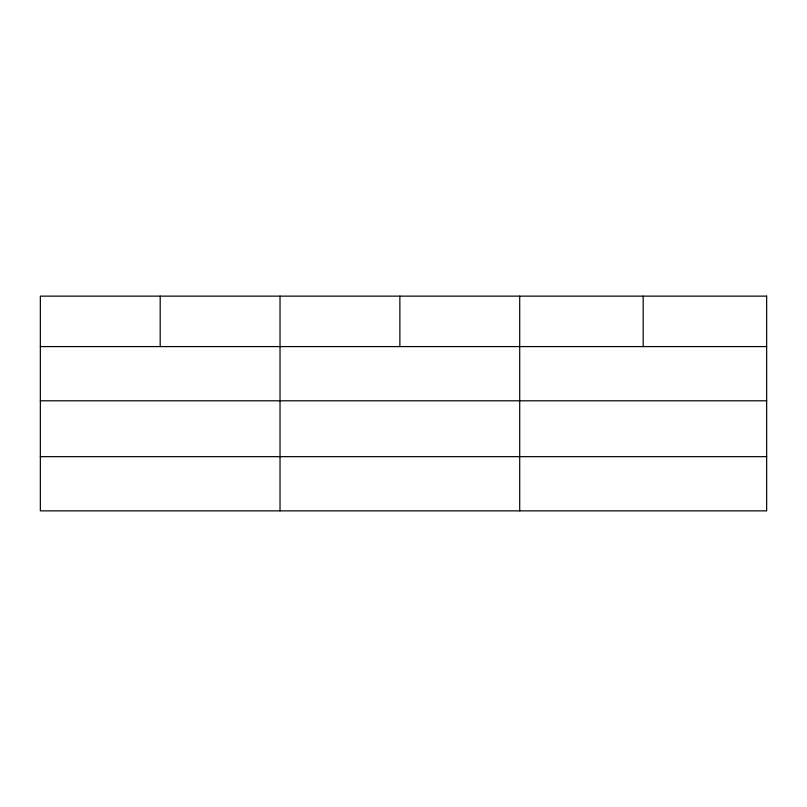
<?xml version="1.0" encoding="UTF-8"?>
<svg xmlns="http://www.w3.org/2000/svg" width="807" height="807" viewBox="0 0 807 807"><rect width="100%" height="100%" fill="white"/><g stroke="black" fill="none" stroke-linecap="round" stroke-linejoin="round"><path stroke-width="1.21" d="M40.35 346.586L766.65 346.586M40.35 400.797L766.65 400.797M40.35 456.651L766.65 456.651M643.179 296.139L643.179 346.586M519.708 296.139L519.708 510.861M399.868 296.139L399.868 346.586M280.029 296.139L280.029 510.861M160.19 296.139L160.19 346.586M766.65 296.139L40.35 296.139L40.35 510.861L766.65 510.861L766.65 296.139"/></g></svg>
